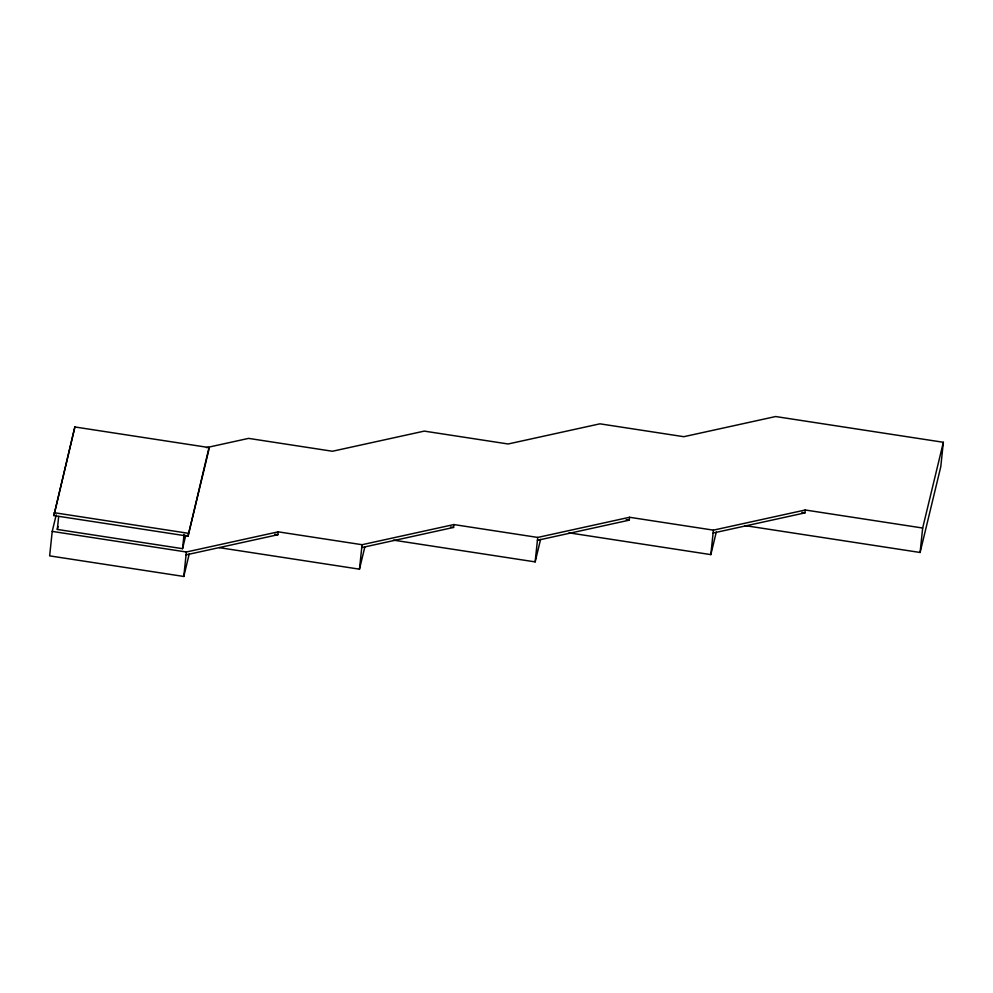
<?xml version="1.0" encoding="UTF-8"?>
<svg xmlns="http://www.w3.org/2000/svg" width="993" height="993" viewBox="0 0 993 993"><rect width="100%" height="100%" fill="white"/><g stroke="black" fill="none" stroke-linecap="round" stroke-linejoin="round"><path stroke-width="1.49" d="M56.216 514.858L52.219 531.404L49.65 555.869L183.792 576.461L189.229 553.945M53.883 515.578L74.872 426.965L209.014 447.558L208.704 450.437L188.025 536.17L53.883 515.578L74.872 426.965M185.778 535.264L182.551 548.67L57.321 529.443L58.674 516.497M182.551 548.67L184.053 534.284M183.792 576.461L186.361 551.996L278.189 531.838L362.048 544.71L453.875 524.565L537.734 537.436L629.55 517.279L713.408 530.15L805.236 509.992L922.671 528.028L943.35 442.282L775.632 416.539L683.805 436.697L599.946 423.825L508.131 443.983L424.272 431.111L332.444 451.256L248.585 438.385L206.432 447.644M188.025 536.17L209.014 447.558M186.063 554.876L277.891 534.718L278.189 531.838M219.205 547.639L359.478 569.175L362.048 544.71M361.75 547.59L453.565 527.432L453.875 524.565M393.365 540.13L535.153 561.889L537.734 537.436M537.424 540.304L629.252 520.158L629.55 517.279M569.039 532.844L710.839 554.615L713.408 530.15M713.111 533.03L804.938 512.872L805.236 509.992M744.738 525.57L920.101 552.48L922.671 528.028M943.35 442.282L940.781 466.747L920.101 552.48M57.321 529.443L58.028 526.464M359.478 569.175L364.903 546.659M535.153 561.889L540.589 539.373M710.839 554.615L716.276 532.099M801.885 512.4L804.938 512.872M626.198 519.687L629.252 520.158M450.524 526.973L453.565 527.432M274.838 534.246L277.891 534.718M54.193 512.698L188.335 533.291M52.219 531.404L186.361 551.996"/></g></svg>
